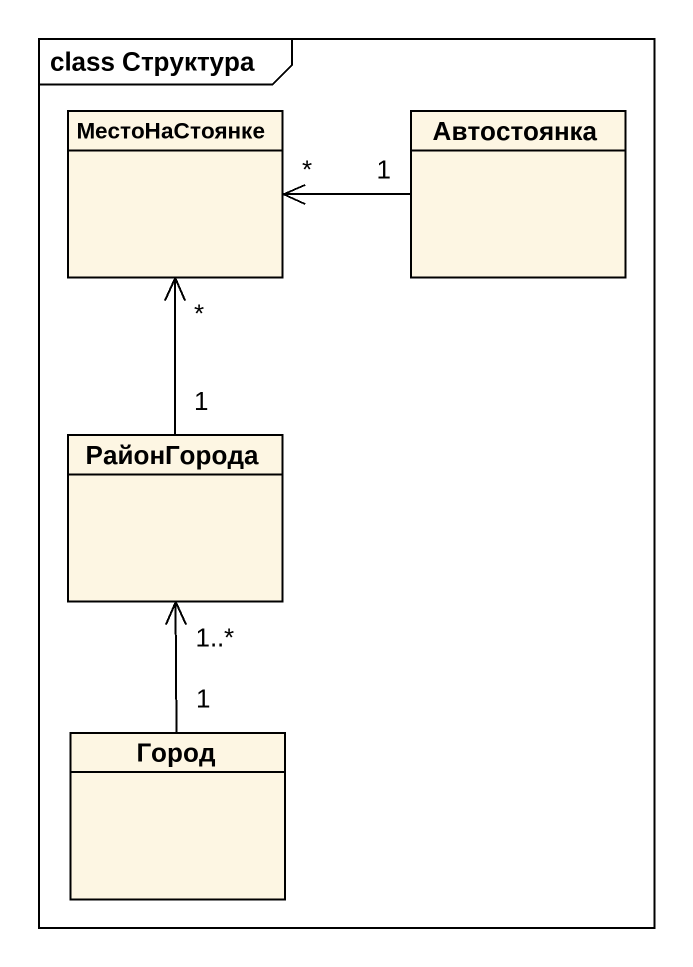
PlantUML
@startuml
mainframe class Структура
hide circle
hide empty members
class МестоНаСтоянке
class Автостоянка
class РайонГорода
class Город
Автостоянка "1" -left-> "*" МестоНаСтоянке
РайонГорода "1" -up-> "*" МестоНаСтоянке
Город "1" -up-> "1..*" РайонГорода
@enduml
